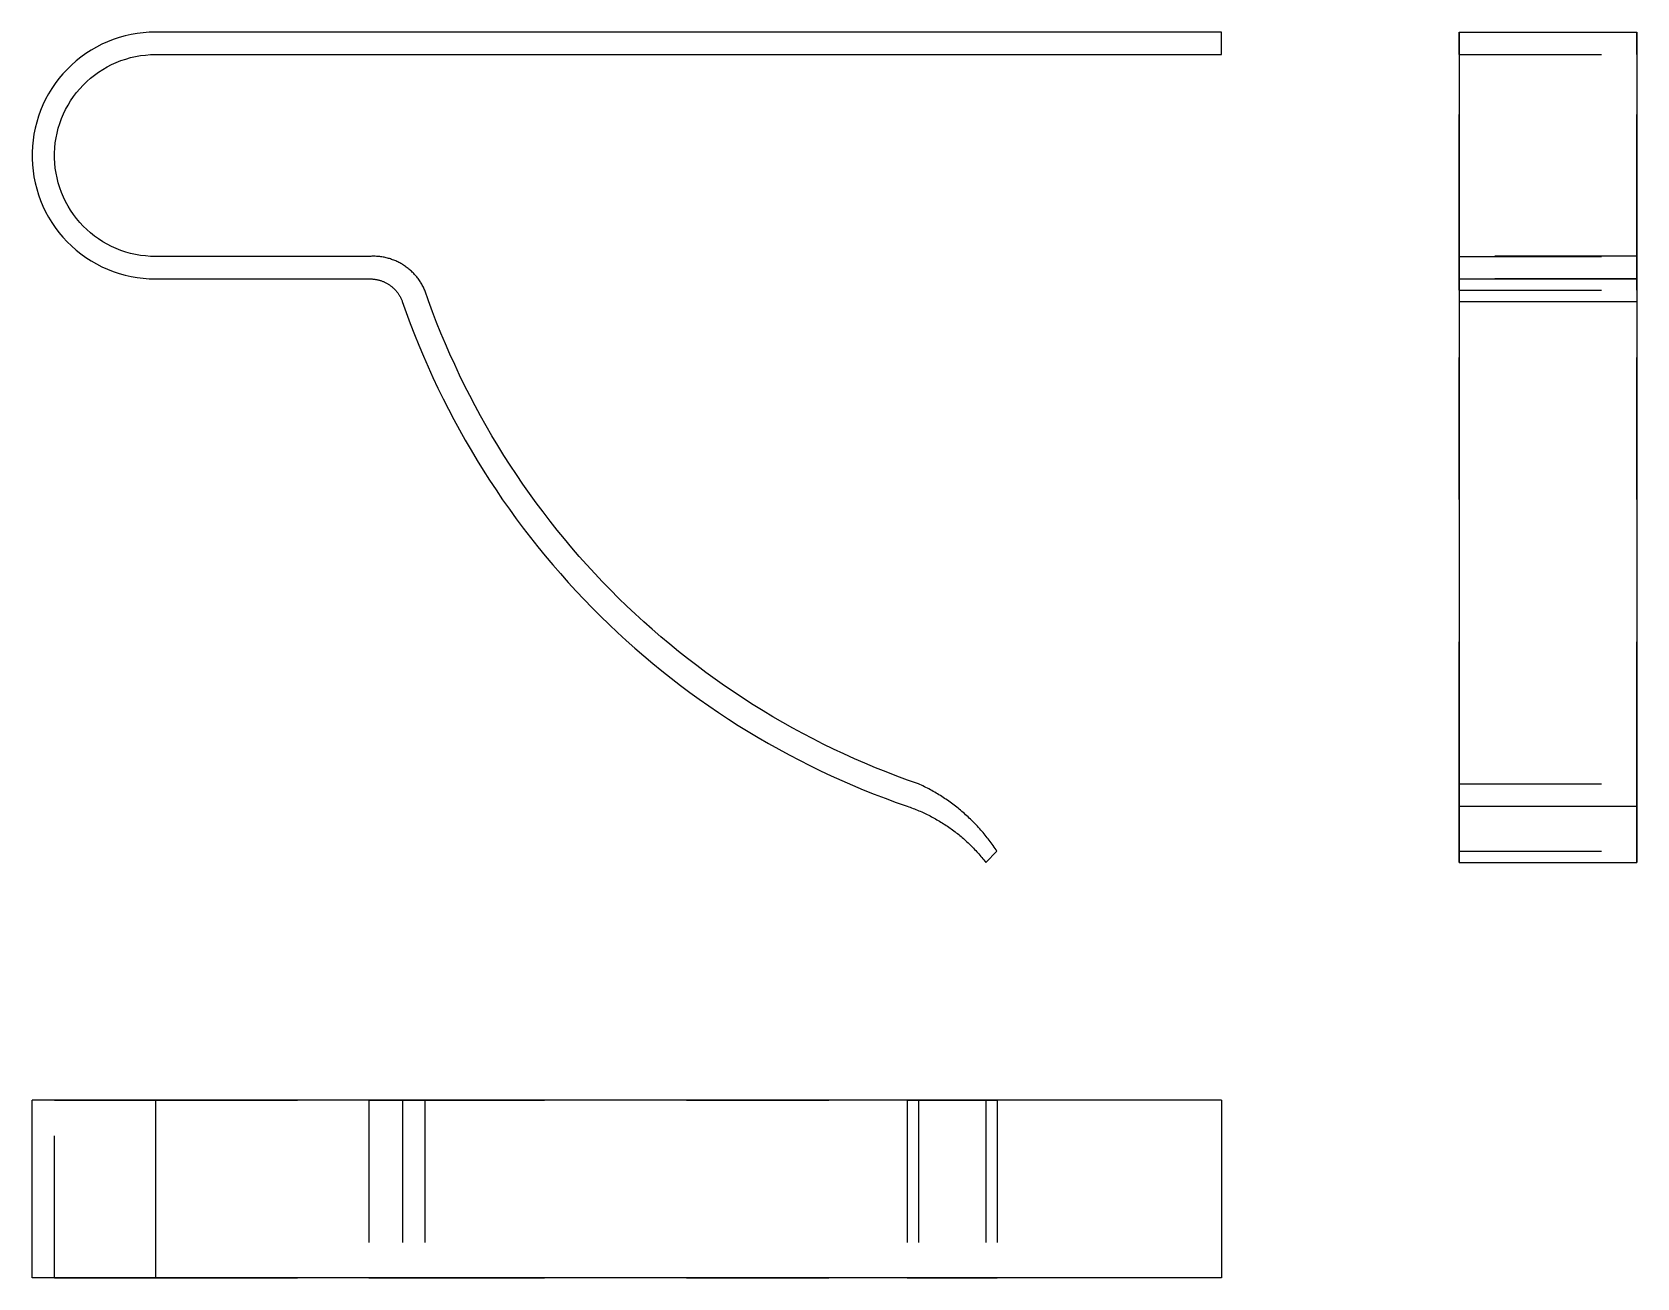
# Model space of a CAD drawing. Extents: x 0 to 1.13, y 0 to 0.88.
import ezdxf

# ---------------------------------------------------------------- set-up
doc = ezdxf.new("R2010")
doc.units = 0
doc.linetypes.add('HIDDEN', pattern=[0.041842, 0.027909, -0.013933])
for name, color, linetype in [('FRONT', 7, 'CONTINUOUS'), ('LEFT', 7, 'CONTINUOUS'), ('LEFT_HID', 7, 'HIDDEN'), ('TOP', 7, 'CONTINUOUS'), ('TOP_HID', 7, 'HIDDEN')]:
    doc.layers.add(name, color=color, linetype=linetype)

msp = doc.modelspace()

# ---------------------------------------------------------------- linework, layer by layer
at = {"layer": 'FRONT'}
for p, q in [((0.053083, 0.86976), (0.049136, 0.867979)), ((0.057113, 0.871342), (0.053083, 0.86976)), ((0.061218, 0.872721), (0.057113, 0.871342)), ((0.065386, 0.873894), (0.061218, 0.872721)), ((0.069608, 0.874857), (0.065386, 0.873894)), ((0.073872, 0.875609), (0.069608, 0.874857)), ((0.078168, 0.876147), (0.073872, 0.875609)), ((0.082486, 0.876471), (0.078168, 0.876147)), ((0.086815, 0.876579), (0.082486, 0.876471)), ((0.836815, 0.876579), (0.086815, 0.876579)), ((0.836815, 0.860789), (0.836815, 0.876579)), ((0.034379, 0.858962), (0.030994, 0.856262)), ((0.037895, 0.861489), (0.034379, 0.858962)), ((0.041533, 0.863838), (0.037895, 0.861489)), ((0.045283, 0.866003), (0.041533, 0.863838)), ((0.049136, 0.867979), (0.045283, 0.866003)), ((0.065872, 0.857633), (0.069282, 0.858592)), ((0.069282, 0.858592), (0.072736, 0.859381)), ((0.072736, 0.859381), (0.076225, 0.859996)), ((0.076225, 0.859996), (0.079741, 0.860436)), ((0.079741, 0.860436), (0.083273, 0.860701)), ((0.083273, 0.860701), (0.086815, 0.860789)), ((0.086815, 0.860789), (0.836815, 0.860789)), ((0.021703, 0.847199), (0.018919, 0.843882)), ((0.024648, 0.850373), (0.021703, 0.847199)), ((0.027747, 0.853397), (0.024648, 0.850373)), ((0.030994, 0.856262), (0.027747, 0.853397)), ((0.043913, 0.846375), (0.04679, 0.848443)), ((0.04679, 0.848443), (0.049766, 0.850365)), ((0.049766, 0.850365), (0.052834, 0.852137)), ((0.052834, 0.852137), (0.055987, 0.853753)), ((0.055987, 0.853753), (0.059216, 0.85521)), ((0.059216, 0.85521), (0.062514, 0.856504)), ((0.062514, 0.856504), (0.065872, 0.857633)), ((0.013865, 0.836853), (0.011608, 0.833158)), ((0.016305, 0.84043), (0.013865, 0.836853)), ((0.018919, 0.843882), (0.016305, 0.84043)), ((0.031264, 0.834037), (0.033541, 0.836751)), ((0.033541, 0.836751), (0.035951, 0.839348)), ((0.035951, 0.839348), (0.038487, 0.841822)), ((0.038487, 0.841822), (0.041143, 0.844166)), ((0.041143, 0.844166), (0.043913, 0.846375)), ((0.007658, 0.825454), (0.005976, 0.821464)), ((0.009537, 0.829355), (0.007658, 0.825454)), ((0.011608, 0.833158), (0.009537, 0.829355)), ((0.023587, 0.822152), (0.025282, 0.825263)), ((0.025282, 0.825263), (0.027129, 0.828286)), ((0.027129, 0.828286), (0.029125, 0.831213)), ((0.029125, 0.831213), (0.031264, 0.834037)), ((0.003219, 0.813257), (0.00215, 0.809061)), ((0.004495, 0.817395), (0.003219, 0.813257)), ((0.005976, 0.821464), (0.004495, 0.817395)), ((0.019462, 0.812366), (0.020674, 0.815695)), ((0.020674, 0.815695), (0.02205, 0.81896)), ((0.02205, 0.81896), (0.023587, 0.822152)), ((0.001292, 0.804817), (0.000647, 0.800535)), ((0.00215, 0.809061), (0.001292, 0.804817)), ((0.016314, 0.798572), (0.016842, 0.802075)), ((0.016842, 0.802075), (0.017544, 0.805548)), ((0.017544, 0.805548), (0.018418, 0.808981)), ((0.018418, 0.808981), (0.019462, 0.812366)), ((0.000216, 0.796227), (0, 0.791902)), ((0, 0.791902), (0, 0.787572)), ((0.000647, 0.800535), (0.000216, 0.796227)), ((0.015785, 0.791508), (0.015961, 0.795047)), ((0.015785, 0.787965), (0.015785, 0.791508)), ((0.015961, 0.795047), (0.016314, 0.798572)), ((0, 0.787572), (0.000216, 0.783247)), ((0.000216, 0.783247), (0.000647, 0.778939)), ((0.015961, 0.784427), (0.015785, 0.787965)), ((0.016314, 0.780902), (0.015961, 0.784427)), ((0.016842, 0.777399), (0.016314, 0.780902)), ((0.000647, 0.778939), (0.001292, 0.774657)), ((0.001292, 0.774657), (0.00215, 0.770413)), ((0.00215, 0.770413), (0.003219, 0.766216)), ((0.017544, 0.773926), (0.016842, 0.777399)), ((0.018418, 0.770493), (0.017544, 0.773926)), ((0.019462, 0.767108), (0.018418, 0.770493)), ((0.003219, 0.766216), (0.004495, 0.762079)), ((0.004495, 0.762079), (0.005976, 0.75801)), ((0.005976, 0.75801), (0.007658, 0.75402)), ((0.020674, 0.763778), (0.019462, 0.767108)), ((0.02205, 0.760514), (0.020674, 0.763778)), ((0.023587, 0.757322), (0.02205, 0.760514)), ((0.025282, 0.754211), (0.023587, 0.757322)), ((0.007658, 0.75402), (0.009537, 0.750119)), ((0.009537, 0.750119), (0.011608, 0.746316)), ((0.011608, 0.746316), (0.013865, 0.742621)), ((0.027129, 0.751188), (0.025282, 0.754211)), ((0.029125, 0.74826), (0.027129, 0.751188)), ((0.031264, 0.745436), (0.029125, 0.74826)), ((0.033541, 0.742722), (0.031264, 0.745436)), ((0.013865, 0.742621), (0.016305, 0.739043)), ((0.016305, 0.739043), (0.018919, 0.735592)), ((0.018919, 0.735592), (0.021703, 0.732275)), ((0.035951, 0.740125), (0.033541, 0.742722)), ((0.038487, 0.737652), (0.035951, 0.740125)), ((0.041143, 0.735307), (0.038487, 0.737652)), ((0.043913, 0.733098), (0.041143, 0.735307)), ((0.021703, 0.732275), (0.024648, 0.7291)), ((0.024648, 0.7291), (0.027747, 0.726077)), ((0.027747, 0.726077), (0.030994, 0.723212)), ((0.030994, 0.723212), (0.034379, 0.720512)), ((0.04679, 0.73103), (0.043913, 0.733098)), ((0.049766, 0.729108), (0.04679, 0.73103)), ((0.052834, 0.727337), (0.049766, 0.729108)), ((0.055987, 0.725721), (0.052834, 0.727337)), ((0.059216, 0.724264), (0.055987, 0.725721)), ((0.062514, 0.722969), (0.059216, 0.724264)), ((0.065872, 0.721841), (0.062514, 0.722969)), ((0.034379, 0.720512), (0.037895, 0.717985)), ((0.037895, 0.717985), (0.041533, 0.715635)), ((0.041533, 0.715635), (0.045283, 0.71347)), ((0.045283, 0.71347), (0.049136, 0.711495)), ((0.049136, 0.711495), (0.053083, 0.709714)), ((0.069282, 0.720881), (0.065872, 0.721841)), ((0.072736, 0.720093), (0.069282, 0.720881)), ((0.076225, 0.719478), (0.072736, 0.720093)), ((0.079741, 0.719037), (0.076225, 0.719478)), ((0.083273, 0.718773), (0.079741, 0.719037)), ((0.086815, 0.718684), (0.083273, 0.718773)), ((0.236815, 0.718684), (0.086815, 0.718684)), ((0.237594, 0.718743), (0.236815, 0.718684)), ((0.238373, 0.718787), (0.237594, 0.718743)), ((0.239153, 0.718814), (0.238373, 0.718787)), ((0.239934, 0.718827), (0.239153, 0.718814)), ((0.240714, 0.718824), (0.239934, 0.718827)), ((0.241495, 0.718805), (0.240714, 0.718824)), ((0.242275, 0.718771), (0.241495, 0.718805)), ((0.243054, 0.718721), (0.242275, 0.718771)), ((0.243832, 0.718656), (0.243054, 0.718721)), ((0.244608, 0.718576), (0.243832, 0.718656)), ((0.245383, 0.71848), (0.244608, 0.718576)), ((0.246156, 0.718369), (0.245383, 0.71848)), ((0.246926, 0.718242), (0.246156, 0.718369)), ((0.247694, 0.7181), (0.246926, 0.718242)), ((0.248458, 0.717943), (0.247694, 0.7181)), ((0.24922, 0.717771), (0.248458, 0.717943)), ((0.249978, 0.717583), (0.24922, 0.717771)), ((0.250732, 0.717381), (0.249978, 0.717583)), ((0.251481, 0.717164), (0.250732, 0.717381)), ((0.252227, 0.716931), (0.251481, 0.717164)), ((0.252967, 0.716685), (0.252227, 0.716931)), ((0.253703, 0.716423), (0.252967, 0.716685)), ((0.254433, 0.716147), (0.253703, 0.716423)), ((0.255157, 0.715856), (0.254433, 0.716147)), ((0.255876, 0.715551), (0.255157, 0.715856)), ((0.256589, 0.715232), (0.255876, 0.715551)), ((0.257294, 0.714899), (0.256589, 0.715232)), ((0.257994, 0.714551), (0.257294, 0.714899)), ((0.258686, 0.71419), (0.257994, 0.714551)), ((0.259371, 0.713816), (0.258686, 0.71419)), ((0.260048, 0.713427), (0.259371, 0.713816)), ((0.260717, 0.713026), (0.260048, 0.713427)), ((0.261379, 0.712611), (0.260717, 0.713026)), ((0.262032, 0.712183), (0.261379, 0.712611)), ((0.262676, 0.711742), (0.262032, 0.712183)), ((0.263311, 0.711289), (0.262676, 0.711742)), ((0.053083, 0.709714), (0.057113, 0.708132)), ((0.057113, 0.708132), (0.061218, 0.706753)), ((0.061218, 0.706753), (0.065386, 0.70558)), ((0.065386, 0.70558), (0.069608, 0.704617)), ((0.069608, 0.704617), (0.073872, 0.703865)), ((0.073872, 0.703865), (0.078168, 0.703326)), ((0.078168, 0.703326), (0.082486, 0.703003)), ((0.082486, 0.703003), (0.086815, 0.702895)), ((0.086815, 0.702895), (0.236815, 0.702895)), ((0.236815, 0.702895), (0.237298, 0.702908)), ((0.237298, 0.702908), (0.23778, 0.702912)), ((0.23778, 0.702912), (0.238263, 0.702906)), ((0.238263, 0.702906), (0.238746, 0.702891)), ((0.238746, 0.702891), (0.239228, 0.702866)), ((0.239228, 0.702866), (0.239709, 0.702832)), ((0.239709, 0.702832), (0.24019, 0.702788)), ((0.24019, 0.702788), (0.24067, 0.702734)), ((0.24067, 0.702734), (0.241148, 0.702671)), ((0.241148, 0.702671), (0.241625, 0.702599)), ((0.241625, 0.702599), (0.242101, 0.702517)), ((0.242101, 0.702517), (0.242575, 0.702425)), ((0.242575, 0.702425), (0.243047, 0.702324)), ((0.243047, 0.702324), (0.243517, 0.702214)), ((0.243517, 0.702214), (0.243985, 0.702095)), ((0.243985, 0.702095), (0.24445, 0.701966)), ((0.24445, 0.701966), (0.244913, 0.701828)), ((0.244913, 0.701828), (0.245372, 0.70168)), ((0.245372, 0.70168), (0.245829, 0.701524)), ((0.245829, 0.701524), (0.246282, 0.701359)), ((0.246282, 0.701359), (0.246733, 0.701185)), ((0.246733, 0.701185), (0.247179, 0.701001)), ((0.247179, 0.701001), (0.247622, 0.700809)), ((0.247622, 0.700809), (0.248061, 0.700608)), ((0.248061, 0.700608), (0.248496, 0.700399)), ((0.248496, 0.700399), (0.248927, 0.700181)), ((0.248927, 0.700181), (0.249353, 0.699954)), ((0.263938, 0.710823), (0.263311, 0.711289)), ((0.264554, 0.710344), (0.263938, 0.710823)), ((0.265162, 0.709854), (0.264554, 0.710344)), ((0.265759, 0.709351), (0.265162, 0.709854)), ((0.266346, 0.708837), (0.265759, 0.709351)), ((0.266923, 0.708311), (0.266346, 0.708837)), ((0.26749, 0.707774), (0.266923, 0.708311)), ((0.268045, 0.707225), (0.26749, 0.707774)), ((0.26859, 0.706666), (0.268045, 0.707225)), ((0.269123, 0.706096), (0.26859, 0.706666)), ((0.269645, 0.705515), (0.269123, 0.706096)), ((0.270156, 0.704925), (0.269645, 0.705515)), ((0.270654, 0.704324), (0.270156, 0.704925)), ((0.271141, 0.703713), (0.270654, 0.704324)), ((0.271615, 0.703093), (0.271141, 0.703713)), ((0.272077, 0.702464), (0.271615, 0.703093)), ((0.272526, 0.701825), (0.272077, 0.702464)), ((0.272962, 0.701178), (0.272526, 0.701825)), ((0.273386, 0.700522), (0.272962, 0.701178)), ((0.273796, 0.699858), (0.273386, 0.700522)), ((0.249353, 0.699954), (0.249774, 0.699719)), ((0.249774, 0.699719), (0.250191, 0.699476)), ((0.250191, 0.699476), (0.250603, 0.699224)), ((0.250603, 0.699224), (0.25101, 0.698965)), ((0.25101, 0.698965), (0.251412, 0.698697)), ((0.251412, 0.698697), (0.251808, 0.698421)), ((0.251808, 0.698421), (0.252199, 0.698138)), ((0.252199, 0.698138), (0.252584, 0.697846)), ((0.252584, 0.697846), (0.252963, 0.697548)), ((0.252963, 0.697548), (0.253336, 0.697241)), ((0.253336, 0.697241), (0.253703, 0.696928)), ((0.253703, 0.696928), (0.254064, 0.696607)), ((0.254064, 0.696607), (0.254418, 0.696279)), ((0.254418, 0.696279), (0.254765, 0.695944)), ((0.254765, 0.695944), (0.255106, 0.695602)), ((0.255106, 0.695602), (0.25544, 0.695254)), ((0.25544, 0.695254), (0.255767, 0.694899)), ((0.255767, 0.694899), (0.256087, 0.694537)), ((0.256087, 0.694537), (0.2564, 0.694169)), ((0.2564, 0.694169), (0.256705, 0.693795)), ((0.256705, 0.693795), (0.257003, 0.693416)), ((0.257003, 0.693416), (0.257293, 0.69303)), ((0.257293, 0.69303), (0.257576, 0.692638)), ((0.257576, 0.692638), (0.25785, 0.692241)), ((0.25785, 0.692241), (0.258117, 0.691839)), ((0.258117, 0.691839), (0.258376, 0.691432)), ((0.258376, 0.691432), (0.258626, 0.691019)), ((0.258626, 0.691019), (0.258869, 0.690601)), ((0.258869, 0.690601), (0.259103, 0.690179)), ((0.259103, 0.690179), (0.259328, 0.689752)), ((0.259328, 0.689752), (0.259545, 0.689321)), ((0.259545, 0.689321), (0.259754, 0.688886)), ((0.259754, 0.688886), (0.259953, 0.688446)), ((0.274193, 0.699186), (0.273796, 0.699858)), ((0.274577, 0.698506), (0.274193, 0.699186)), ((0.274947, 0.697819), (0.274577, 0.698506)), ((0.275303, 0.697124), (0.274947, 0.697819)), ((0.275646, 0.696423), (0.275303, 0.697124)), ((0.275974, 0.695715), (0.275646, 0.696423)), ((0.276289, 0.695), (0.275974, 0.695715)), ((0.27897, 0.687386), (0.276289, 0.695)), ((0.259953, 0.688446), (0.260144, 0.688003)), ((0.260144, 0.688003), (0.260326, 0.687556)), ((0.260326, 0.687556), (0.260499, 0.687105)), ((0.260499, 0.687105), (0.263241, 0.679318)), ((0.263241, 0.679318), (0.266095, 0.671572)), ((0.28176, 0.679812), (0.27897, 0.687386)), ((0.284659, 0.672278), (0.28176, 0.679812)), ((0.266095, 0.671572), (0.26906, 0.663867)), ((0.287667, 0.664787), (0.284659, 0.672278)), ((0.26906, 0.663867), (0.272136, 0.656206)), ((0.272136, 0.656206), (0.275322, 0.64859)), ((0.290782, 0.65734), (0.287667, 0.664787)), ((0.294004, 0.649939), (0.290782, 0.65734)), ((0.275322, 0.64859), (0.278617, 0.64102)), ((0.297333, 0.642585), (0.294004, 0.649939)), ((0.278617, 0.64102), (0.282022, 0.633499)), ((0.282022, 0.633499), (0.285534, 0.626028)), ((0.300767, 0.63528), (0.297333, 0.642585)), ((0.304306, 0.628025), (0.300767, 0.63528)), ((0.285534, 0.626028), (0.289153, 0.618608)), ((0.30795, 0.620822), (0.304306, 0.628025)), ((0.289153, 0.618608), (0.29288, 0.611242)), ((0.29288, 0.611242), (0.296712, 0.603929)), ((0.311696, 0.613672), (0.30795, 0.620822)), ((0.315546, 0.606577), (0.311696, 0.613672)), ((0.296712, 0.603929), (0.300649, 0.596673)), ((0.319497, 0.599538), (0.315546, 0.606577)), ((0.32355, 0.592557), (0.319497, 0.599538)), ((0.300649, 0.596673), (0.30469, 0.589474)), ((0.30469, 0.589474), (0.308834, 0.582334)), ((0.327702, 0.585635), (0.32355, 0.592557)), ((0.308834, 0.582334), (0.313081, 0.575255)), ((0.331954, 0.578773), (0.327702, 0.585635)), ((0.336304, 0.571974), (0.331954, 0.578773)), ((0.313081, 0.575255), (0.31743, 0.568237)), ((0.31743, 0.568237), (0.321879, 0.561283)), ((0.340752, 0.565238), (0.336304, 0.571974)), ((0.345297, 0.558567), (0.340752, 0.565238)), ((0.321879, 0.561283), (0.326428, 0.554394)), ((0.326428, 0.554394), (0.331076, 0.547571)), ((0.349937, 0.551961), (0.345297, 0.558567)), ((0.331076, 0.547571), (0.335822, 0.540816)), ((0.354672, 0.545424), (0.349937, 0.551961)), ((0.359501, 0.538955), (0.354672, 0.545424)), ((0.335822, 0.540816), (0.340664, 0.53413)), ((0.340664, 0.53413), (0.345603, 0.527514)), ((0.364423, 0.532557), (0.359501, 0.538955)), ((0.369436, 0.52623), (0.364423, 0.532557)), ((0.345603, 0.527514), (0.350636, 0.52097)), ((0.350636, 0.52097), (0.355763, 0.5145)), ((0.37454, 0.519977), (0.369436, 0.52623)), ((0.379733, 0.513797), (0.37454, 0.519977)), ((0.355763, 0.5145), (0.360983, 0.508104)), ((0.385015, 0.507693), (0.379733, 0.513797)), ((0.360983, 0.508104), (0.366295, 0.501784)), ((0.366295, 0.501784), (0.371697, 0.495541)), ((0.390385, 0.501666), (0.385015, 0.507693)), ((0.39584, 0.495716), (0.390385, 0.501666)), ((0.371697, 0.495541), (0.377188, 0.489377)), ((0.377188, 0.489377), (0.382768, 0.483293)), ((0.401381, 0.489846), (0.39584, 0.495716)), ((0.407006, 0.484057), (0.401381, 0.489846)), ((0.382768, 0.483293), (0.388435, 0.477289)), ((0.388435, 0.477289), (0.394188, 0.471368)), ((0.412714, 0.478349), (0.407006, 0.484057)), ((0.418504, 0.472724), (0.412714, 0.478349)), ((0.394188, 0.471368), (0.400025, 0.46553)), ((0.400025, 0.46553), (0.405946, 0.459778)), ((0.424374, 0.467183), (0.418504, 0.472724)), ((0.430323, 0.461727), (0.424374, 0.467183)), ((0.405946, 0.459778), (0.41195, 0.454111)), ((0.41195, 0.454111), (0.418034, 0.448531)), ((0.43635, 0.456358), (0.430323, 0.461727)), ((0.442454, 0.451076), (0.43635, 0.456358)), ((0.418034, 0.448531), (0.424199, 0.443039)), ((0.424199, 0.443039), (0.430441, 0.437637)), ((0.448634, 0.445882), (0.442454, 0.451076)), ((0.454888, 0.440779), (0.448634, 0.445882)), ((0.461214, 0.435765), (0.454888, 0.440779)), ((0.430441, 0.437637), (0.436761, 0.432326)), ((0.436761, 0.432326), (0.443157, 0.427106)), ((0.467613, 0.430844), (0.461214, 0.435765)), ((0.474081, 0.426015), (0.467613, 0.430844)), ((0.443157, 0.427106), (0.449628, 0.421979)), ((0.449628, 0.421979), (0.456171, 0.416946)), ((0.480619, 0.42128), (0.474081, 0.426015)), ((0.487224, 0.41664), (0.480619, 0.42128)), ((0.456171, 0.416946), (0.462787, 0.412007)), ((0.462787, 0.412007), (0.469473, 0.407164)), ((0.469473, 0.407164), (0.476228, 0.402419)), ((0.493895, 0.412095), (0.487224, 0.41664)), ((0.500631, 0.407647), (0.493895, 0.412095)), ((0.507431, 0.403297), (0.500631, 0.407647)), ((0.476228, 0.402419), (0.483051, 0.397771)), ((0.483051, 0.397771), (0.48994, 0.393222)), ((0.514292, 0.399045), (0.507431, 0.403297)), ((0.521214, 0.394892), (0.514292, 0.399045)), ((0.48994, 0.393222), (0.496894, 0.388773)), ((0.496894, 0.388773), (0.503912, 0.384424)), ((0.503912, 0.384424), (0.510991, 0.380177)), ((0.528195, 0.39084), (0.521214, 0.394892)), ((0.535234, 0.386889), (0.528195, 0.39084)), ((0.542329, 0.383039), (0.535234, 0.386889)), ((0.510991, 0.380177), (0.518131, 0.376032)), ((0.518131, 0.376032), (0.52533, 0.371991)), ((0.549479, 0.379292), (0.542329, 0.383039)), ((0.556682, 0.375649), (0.549479, 0.379292)), ((0.563937, 0.37211), (0.556682, 0.375649)), ((0.52533, 0.371991), (0.532586, 0.368054)), ((0.532586, 0.368054), (0.539899, 0.364222)), ((0.539899, 0.364222), (0.547266, 0.360496)), ((0.571243, 0.368676), (0.563937, 0.37211)), ((0.578596, 0.365347), (0.571243, 0.368676)), ((0.585998, 0.362125), (0.578596, 0.365347)), ((0.593444, 0.35901), (0.585998, 0.362125)), ((0.547266, 0.360496), (0.554685, 0.356877)), ((0.554685, 0.356877), (0.562157, 0.353364)), ((0.562157, 0.353364), (0.569678, 0.34996)), ((0.600935, 0.356002), (0.593444, 0.35901)), ((0.608469, 0.353103), (0.600935, 0.356002)), ((0.616043, 0.350312), (0.608469, 0.353103)), ((0.623657, 0.347632), (0.616043, 0.350312)), ((0.569678, 0.34996), (0.577247, 0.346665)), ((0.577247, 0.346665), (0.584863, 0.343479)), ((0.584863, 0.343479), (0.592524, 0.340403)), ((0.592524, 0.340403), (0.600229, 0.337438)), ((0.624721, 0.347143), (0.623657, 0.347632)), ((0.62578, 0.346644), (0.624721, 0.347143)), ((0.626835, 0.346136), (0.62578, 0.346644)), ((0.627886, 0.345619), (0.626835, 0.346136)), ((0.628931, 0.345092), (0.627886, 0.345619)), ((0.629972, 0.344556), (0.628931, 0.345092)), ((0.631008, 0.34401), (0.629972, 0.344556)), ((0.632039, 0.343456), (0.631008, 0.34401)), ((0.633065, 0.342892), (0.632039, 0.343456)), ((0.634086, 0.342319), (0.633065, 0.342892)), ((0.635102, 0.341736), (0.634086, 0.342319)), ((0.636112, 0.341145), (0.635102, 0.341736)), ((0.637118, 0.340545), (0.636112, 0.341145)), ((0.638117, 0.339935), (0.637118, 0.340545)), ((0.639112, 0.339317), (0.638117, 0.339935)), ((0.6401, 0.33869), (0.639112, 0.339317)), ((0.600229, 0.337438), (0.607975, 0.334584)), ((0.607975, 0.334584), (0.615762, 0.331842)), ((0.615762, 0.331842), (0.616797, 0.331487)), ((0.616797, 0.331487), (0.617828, 0.331123)), ((0.617828, 0.331123), (0.618856, 0.330749)), ((0.618856, 0.330749), (0.61988, 0.330365)), ((0.61988, 0.330365), (0.620901, 0.329972)), ((0.620901, 0.329972), (0.621918, 0.329569)), ((0.621918, 0.329569), (0.622931, 0.329157)), ((0.622931, 0.329157), (0.62394, 0.328735)), ((0.62394, 0.328735), (0.624945, 0.328304)), ((0.624945, 0.328304), (0.625946, 0.327863)), ((0.625946, 0.327863), (0.626943, 0.327413)), ((0.641083, 0.338054), (0.6401, 0.33869)), ((0.642061, 0.337409), (0.641083, 0.338054)), ((0.643032, 0.336756), (0.642061, 0.337409)), ((0.643998, 0.336094), (0.643032, 0.336756)), ((0.644957, 0.335423), (0.643998, 0.336094)), ((0.645911, 0.334744), (0.644957, 0.335423)), ((0.646858, 0.334056), (0.645911, 0.334744)), ((0.6478, 0.333359), (0.646858, 0.334056)), ((0.648735, 0.332655), (0.6478, 0.333359)), ((0.649663, 0.331942), (0.648735, 0.332655)), ((0.650585, 0.33122), (0.649663, 0.331942)), ((0.651501, 0.330491), (0.650585, 0.33122)), ((0.65241, 0.329753), (0.651501, 0.330491)), ((0.653313, 0.329007), (0.65241, 0.329753)), ((0.654208, 0.328253), (0.653313, 0.329007)), ((0.655097, 0.327491), (0.654208, 0.328253)), ((0.655979, 0.326721), (0.655097, 0.327491)), ((0.626943, 0.327413), (0.627936, 0.326954)), ((0.627936, 0.326954), (0.628924, 0.326486)), ((0.628924, 0.326486), (0.629908, 0.326008)), ((0.629908, 0.326008), (0.630887, 0.325521)), ((0.630887, 0.325521), (0.631862, 0.325025)), ((0.631862, 0.325025), (0.632832, 0.32452)), ((0.632832, 0.32452), (0.633798, 0.324006)), ((0.633798, 0.324006), (0.634758, 0.323483)), ((0.634758, 0.323483), (0.635714, 0.322951)), ((0.635714, 0.322951), (0.636664, 0.32241)), ((0.636664, 0.32241), (0.63761, 0.32186)), ((0.63761, 0.32186), (0.63855, 0.321301)), ((0.63855, 0.321301), (0.639485, 0.320734)), ((0.639485, 0.320734), (0.640415, 0.320158)), ((0.640415, 0.320158), (0.641339, 0.319573)), ((0.641339, 0.319573), (0.642258, 0.31898)), ((0.642258, 0.31898), (0.643171, 0.318378)), ((0.643171, 0.318378), (0.644078, 0.317767)), ((0.644078, 0.317767), (0.64498, 0.317148)), ((0.64498, 0.317148), (0.645876, 0.316521)), ((0.645876, 0.316521), (0.646766, 0.315885)), ((0.656854, 0.325943), (0.655979, 0.326721)), ((0.657723, 0.325158), (0.656854, 0.325943)), ((0.658584, 0.324364), (0.657723, 0.325158)), ((0.659438, 0.323563), (0.658584, 0.324364)), ((0.660284, 0.322755), (0.659438, 0.323563)), ((0.661124, 0.321939), (0.660284, 0.322755)), ((0.661956, 0.321115), (0.661124, 0.321939)), ((0.662781, 0.320284), (0.661956, 0.321115)), ((0.663598, 0.319445), (0.662781, 0.320284)), ((0.664407, 0.3186), (0.663598, 0.319445)), ((0.665209, 0.317747), (0.664407, 0.3186)), ((0.666004, 0.316887), (0.665209, 0.317747)), ((0.66679, 0.31602), (0.666004, 0.316887)), ((0.646766, 0.315885), (0.64765, 0.315241)), ((0.64765, 0.315241), (0.648528, 0.314589)), ((0.648528, 0.314589), (0.6494, 0.313928)), ((0.6494, 0.313928), (0.650265, 0.31326)), ((0.650265, 0.31326), (0.651125, 0.312583)), ((0.651125, 0.312583), (0.651978, 0.311899)), ((0.651978, 0.311899), (0.652824, 0.311206)), ((0.652824, 0.311206), (0.653664, 0.310506)), ((0.653664, 0.310506), (0.654498, 0.309797)), ((0.654498, 0.309797), (0.655324, 0.309081)), ((0.655324, 0.309081), (0.656144, 0.308358)), ((0.656144, 0.308358), (0.656958, 0.307626)), ((0.656958, 0.307626), (0.657764, 0.306887)), ((0.657764, 0.306887), (0.658563, 0.306141)), ((0.658563, 0.306141), (0.659356, 0.305387)), ((0.659356, 0.305387), (0.660141, 0.304626)), ((0.667569, 0.315145), (0.66679, 0.31602)), ((0.66834, 0.314264), (0.667569, 0.315145)), ((0.669103, 0.313376), (0.66834, 0.314264)), ((0.669858, 0.312481), (0.669103, 0.313376)), ((0.670605, 0.31158), (0.669858, 0.312481)), ((0.671344, 0.310672), (0.670605, 0.31158)), ((0.672075, 0.309757), (0.671344, 0.310672)), ((0.672797, 0.308835), (0.672075, 0.309757)), ((0.673512, 0.307908), (0.672797, 0.308835)), ((0.674218, 0.306974), (0.673512, 0.307908)), ((0.674915, 0.306033), (0.674218, 0.306974)), ((0.675604, 0.305087), (0.674915, 0.306033)), ((0.676285, 0.304134), (0.675604, 0.305087)), ((0.660141, 0.304626), (0.660919, 0.303857)), ((0.660919, 0.303857), (0.66169, 0.303081)), ((0.66169, 0.303081), (0.662454, 0.302298)), ((0.662454, 0.302298), (0.66321, 0.301508)), ((0.66321, 0.301508), (0.663959, 0.300711)), ((0.663959, 0.300711), (0.6647, 0.299907)), ((0.6647, 0.299907), (0.665434, 0.299096)), ((0.665434, 0.299096), (0.666161, 0.298278)), ((0.666161, 0.298278), (0.666879, 0.297454)), ((0.666879, 0.297454), (0.66759, 0.296622)), ((0.66759, 0.296622), (0.668293, 0.295785)), ((0.668293, 0.295785), (0.668988, 0.29494)), ((0.668988, 0.29494), (0.669675, 0.294089)), ((0.669675, 0.294089), (0.670354, 0.293232)), ((0.671026, 0.292368), (0.67892, 0.300263)), ((0.676956, 0.303175), (0.676285, 0.304134)), ((0.67762, 0.30221), (0.676956, 0.303175)), ((0.678274, 0.30124), (0.67762, 0.30221)), ((0.67892, 0.300263), (0.678274, 0.30124)), ((0.670354, 0.293232), (0.671026, 0.292368))]:
    msp.add_line(p, q, dxfattribs=at)
at = {"layer": 'LEFT'}
for p, q in [((1.004184, 0.876579), (1.129184, 0.876579)), ((1.004184, 0.876579), (1.004184, 0.702895)), ((1.129184, 0.876579), (1.129184, 0.702895)), ((1.004184, 0.702895), (1.129184, 0.702895)), ((1.004184, 0.702895), (1.004184, 0.687105)), ((1.129184, 0.702895), (1.129184, 0.687105)), ((1.004184, 0.687105), (1.129184, 0.687105)), ((1.004184, 0.687105), (1.004184, 0.331842)), ((1.129184, 0.687105), (1.129184, 0.331842)), ((1.004184, 0.331842), (1.004184, 0.292368)), ((1.004184, 0.331842), (1.129184, 0.331842)), ((1.129184, 0.331842), (1.129184, 0.292368)), ((1.004184, 0.292368), (1.129184, 0.292368))]:
    msp.add_line(p, q, dxfattribs=at)
at = {"layer": 'LEFT_HID', "linetype": 'HIDDEN'}
for p, q in [((1.004184, 0.860789), (1.004184, 0.876579)), ((1.129184, 0.860789), (1.129184, 0.876579)), ((1.004184, 0.860789), (1.129184, 0.860789)), ((1.004184, 0.718684), (1.004184, 0.860789)), ((1.004184, 0.860789), (1.129184, 0.860789)), ((1.129184, 0.718684), (1.129184, 0.860789)), ((1.004184, 0.695), (1.004184, 0.718828)), ((1.004184, 0.718828), (1.004184, 0.718684)), ((1.129184, 0.718828), (1.004184, 0.718828)), ((1.004184, 0.718684), (1.129184, 0.718684)), ((1.004184, 0.718684), (1.129184, 0.718684)), ((1.129184, 0.695), (1.129184, 0.718828)), ((1.129184, 0.718828), (1.129184, 0.718684)), ((1.004184, 0.702895), (1.004184, 0.702912)), ((1.004184, 0.702912), (1.004184, 0.702895)), ((1.129184, 0.702912), (1.004184, 0.702912)), ((1.129184, 0.702895), (1.129184, 0.702912)), ((1.129184, 0.702912), (1.129184, 0.702895)), ((1.004184, 0.695), (1.129184, 0.695)), ((1.004184, 0.347632), (1.004184, 0.695)), ((1.129184, 0.347632), (1.129184, 0.695)), ((1.004184, 0.300263), (1.004184, 0.347632)), ((1.004184, 0.347632), (1.129184, 0.347632)), ((1.129184, 0.300263), (1.129184, 0.347632)), ((1.004184, 0.300263), (1.129184, 0.300263)), ((1.004184, 0.292368), (1.004184, 0.300263)), ((1.129184, 0.292368), (1.129184, 0.300263))]:
    msp.add_line(p, q, dxfattribs=at)
at = {"layer": 'TOP'}
for p, q in [((0.086842, 0.125), (0, 0.125)), ((0, 0), (0, 0.125)), ((0.836842, 0.125), (0.086842, 0.125)), ((0.086842, 0.125), (0.086842, 0)), ((0.836842, 0.125), (0.836842, 0)), ((0.086842, 0), (0, 0)), ((0.836842, 0), (0.086842, 0))]:
    msp.add_line(p, q, dxfattribs=at)
at = {"layer": 'TOP_HID', "linetype": 'HIDDEN'}
for p, q in [((0.086842, 0.125), (0.015789, 0.125)), ((0.015789, 0.125), (0.086842, 0.125)), ((0.015789, 0), (0.015789, 0.125)), ((0.086842, 0.125), (0.236842, 0.125)), ((0.236842, 0.125), (0.086842, 0.125)), ((0.236842, 0.125), (0.236842, 0)), ((0.236842, 0.125), (0.260526, 0.125)), ((0.276316, 0.125), (0.236842, 0.125)), ((0.236842, 0.125), (0.236842, 0)), ((0.260526, 0.125), (0.260526, 0)), ((0.260526, 0.125), (0.615789, 0.125)), ((0.276316, 0.125), (0.276316, 0)), ((0.623684, 0.125), (0.276316, 0.125)), ((0.615789, 0.125), (0.671053, 0.125)), ((0.615789, 0.125), (0.615789, 0)), ((0.678947, 0.125), (0.623684, 0.125)), ((0.623684, 0.125), (0.623684, 0)), ((0.671053, 0.125), (0.671053, 0)), ((0.671053, 0.125), (0.678947, 0.125)), ((0.678947, 0.125), (0.678947, 0)), ((0.086842, 0), (0.015789, 0)), ((0.015789, 0), (0.086842, 0)), ((0.086842, 0), (0.236842, 0)), ((0.236842, 0), (0.086842, 0)), ((0.236842, 0), (0.260526, 0)), ((0.276316, 0), (0.236842, 0)), ((0.260526, 0), (0.615789, 0)), ((0.623684, 0), (0.276316, 0)), ((0.615789, 0), (0.671053, 0)), ((0.678947, 0), (0.623684, 0)), ((0.671053, 0), (0.678947, 0))]:
    msp.add_line(p, q, dxfattribs=at)

doc.saveas('drawing.dxf')
